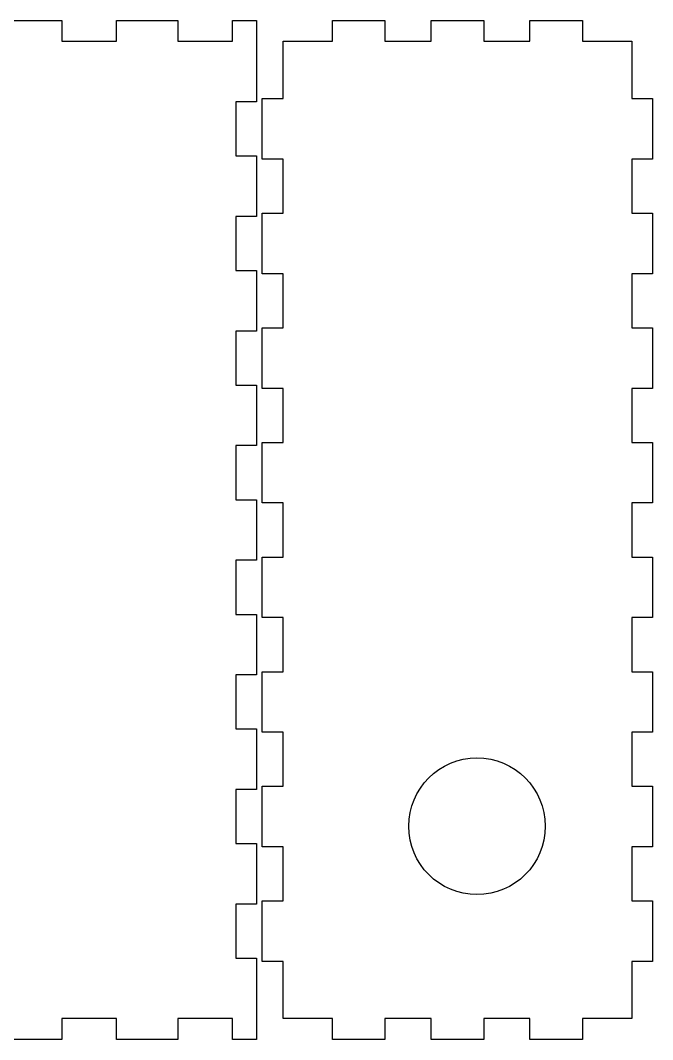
# Model space of a CAD drawing. Header units: inches. Extents: x -66 to 584, y 16 to 228.
# Drawn here: x 63.8 to 184.6, y 16.3 to 210.9 of the extents above; entities that cross this region are included whole.
import ezdxf

# ---------------------------------------------------------------- set-up
doc = ezdxf.new("R2010")
doc.units = ezdxf.units.IN
doc.header["$MEASUREMENT"] = 0
doc.layers.add('int cut', color=7, linetype='Continuous')
doc.layers.add('Livello 3', color=7, linetype='Continuous')

msp = doc.modelspace()

# ---------------------------------------------------------------- linework, layer by layer
at = {"layer": 'int cut', "color": 7, "lineweight": 25}
msp.add_open_spline([(164.08, 57.03), (164.08, 64.24), (158.23, 70.09), (151.02, 70.09), (143.81, 70.09), (137.97, 64.24), (137.97, 57.03), (137.97, 49.82), (143.81, 43.98), (151.02, 43.98), (158.23, 43.98), (164.08, 49.82), (164.08, 57.03)], degree=3, knots=[0, 0, 0, 0, 1, 1, 1, 2, 2, 2, 3, 3, 3, 4, 4, 4, 4], dxfattribs=at)
at = {"layer": 'Livello 3', "color": 7, "lineweight": 25}
for points in [[(60.03, 210.91), (71.7, 210.91), (71.7, 206.91), (82.16, 206.91), (82.16, 210.91), (93.84, 210.91), (93.84, 206.91), (104.3, 206.91), (104.3, 210.91), (104.91, 210.91), (108.9, 210.91), (108.9, 206.91), (108.9, 195.36), (104.91, 195.36), (104.91, 185.03), (108.9, 185.03), (108.9, 173.47), (104.91, 173.47), (104.91, 163.14), (108.9, 163.14), (108.9, 151.59), (104.91, 151.59), (104.91, 141.26), (108.9, 141.26), (108.9, 129.71), (104.91, 129.71), (104.91, 119.38), (108.9, 119.38), (108.9, 107.83), (104.91, 107.83), (104.91, 97.5), (108.9, 97.5), (108.9, 85.95), (104.91, 85.95), (104.91, 75.61), (108.9, 75.61), (108.9, 64.06), (104.91, 64.06), (104.91, 53.73), (108.9, 53.73), (108.9, 42.18), (104.91, 42.18), (104.91, 31.85), (108.9, 31.85), (108.9, 20.3), (108.9, 16.3), (104.91, 16.3), (104.3, 16.3), (104.3, 20.3), (93.84, 20.3), (93.84, 16.3), (82.16, 16.3), (82.16, 20.3), (71.7, 20.3), (71.7, 16.3), (60.03, 16.3)], [(152.3, 210.91), (152.3, 206.91), (161.12, 206.91), (161.12, 210.91), (171.16, 210.91), (171.16, 206.91), (180.58, 206.91), (180.58, 195.97), (184.58, 195.97), (184.58, 184.42), (180.58, 184.42), (180.58, 174.08), (184.58, 174.08), (184.58, 162.53), (180.58, 162.53), (180.58, 152.2), (184.58, 152.2), (184.58, 140.65), (180.58, 140.65), (180.58, 130.32), (184.58, 130.32), (184.58, 118.77), (180.58, 118.77), (180.58, 108.44), (184.58, 108.44), (184.58, 96.89), (180.58, 96.89), (180.58, 86.55), (184.58, 86.55), (184.58, 75), (180.58, 75), (180.58, 64.67), (184.58, 64.67), (184.58, 53.12), (180.58, 53.12), (180.58, 42.79), (184.58, 42.79), (184.58, 31.24), (180.58, 31.24), (180.58, 20.3), (171.16, 20.3), (171.16, 16.3), (161.12, 16.3), (161.12, 20.3), (152.3, 20.3), (152.3, 16.3), (142.26, 16.3), (142.26, 20.3), (133.44, 20.3), (133.44, 16.3), (123.4, 16.3), (123.4, 20.3), (113.98, 20.3), (113.98, 31.24), (109.98, 31.24), (109.98, 42.79), (113.98, 42.79), (113.98, 53.12), (109.98, 53.12), (109.98, 64.67), (113.98, 64.67), (113.98, 75), (109.98, 75), (109.98, 86.55), (113.98, 86.55), (113.98, 96.89), (109.98, 96.89), (109.98, 108.44), (113.98, 108.44), (113.98, 118.77), (109.98, 118.77), (109.98, 130.32), (113.98, 130.32), (113.98, 140.65), (109.98, 140.65), (109.98, 152.2), (113.98, 152.2), (113.98, 162.53), (109.98, 162.53), (109.98, 174.08), (113.98, 174.08), (113.98, 184.42), (109.98, 184.42), (109.98, 195.97), (113.98, 195.97), (113.98, 206.91), (123.4, 206.91), (123.4, 210.91), (133.44, 210.91), (133.44, 206.91), (142.26, 206.91), (142.26, 210.91), (152.3, 210.91)]]:
    msp.add_lwpolyline(points, dxfattribs=at)

doc.saveas('drawing.dxf')
